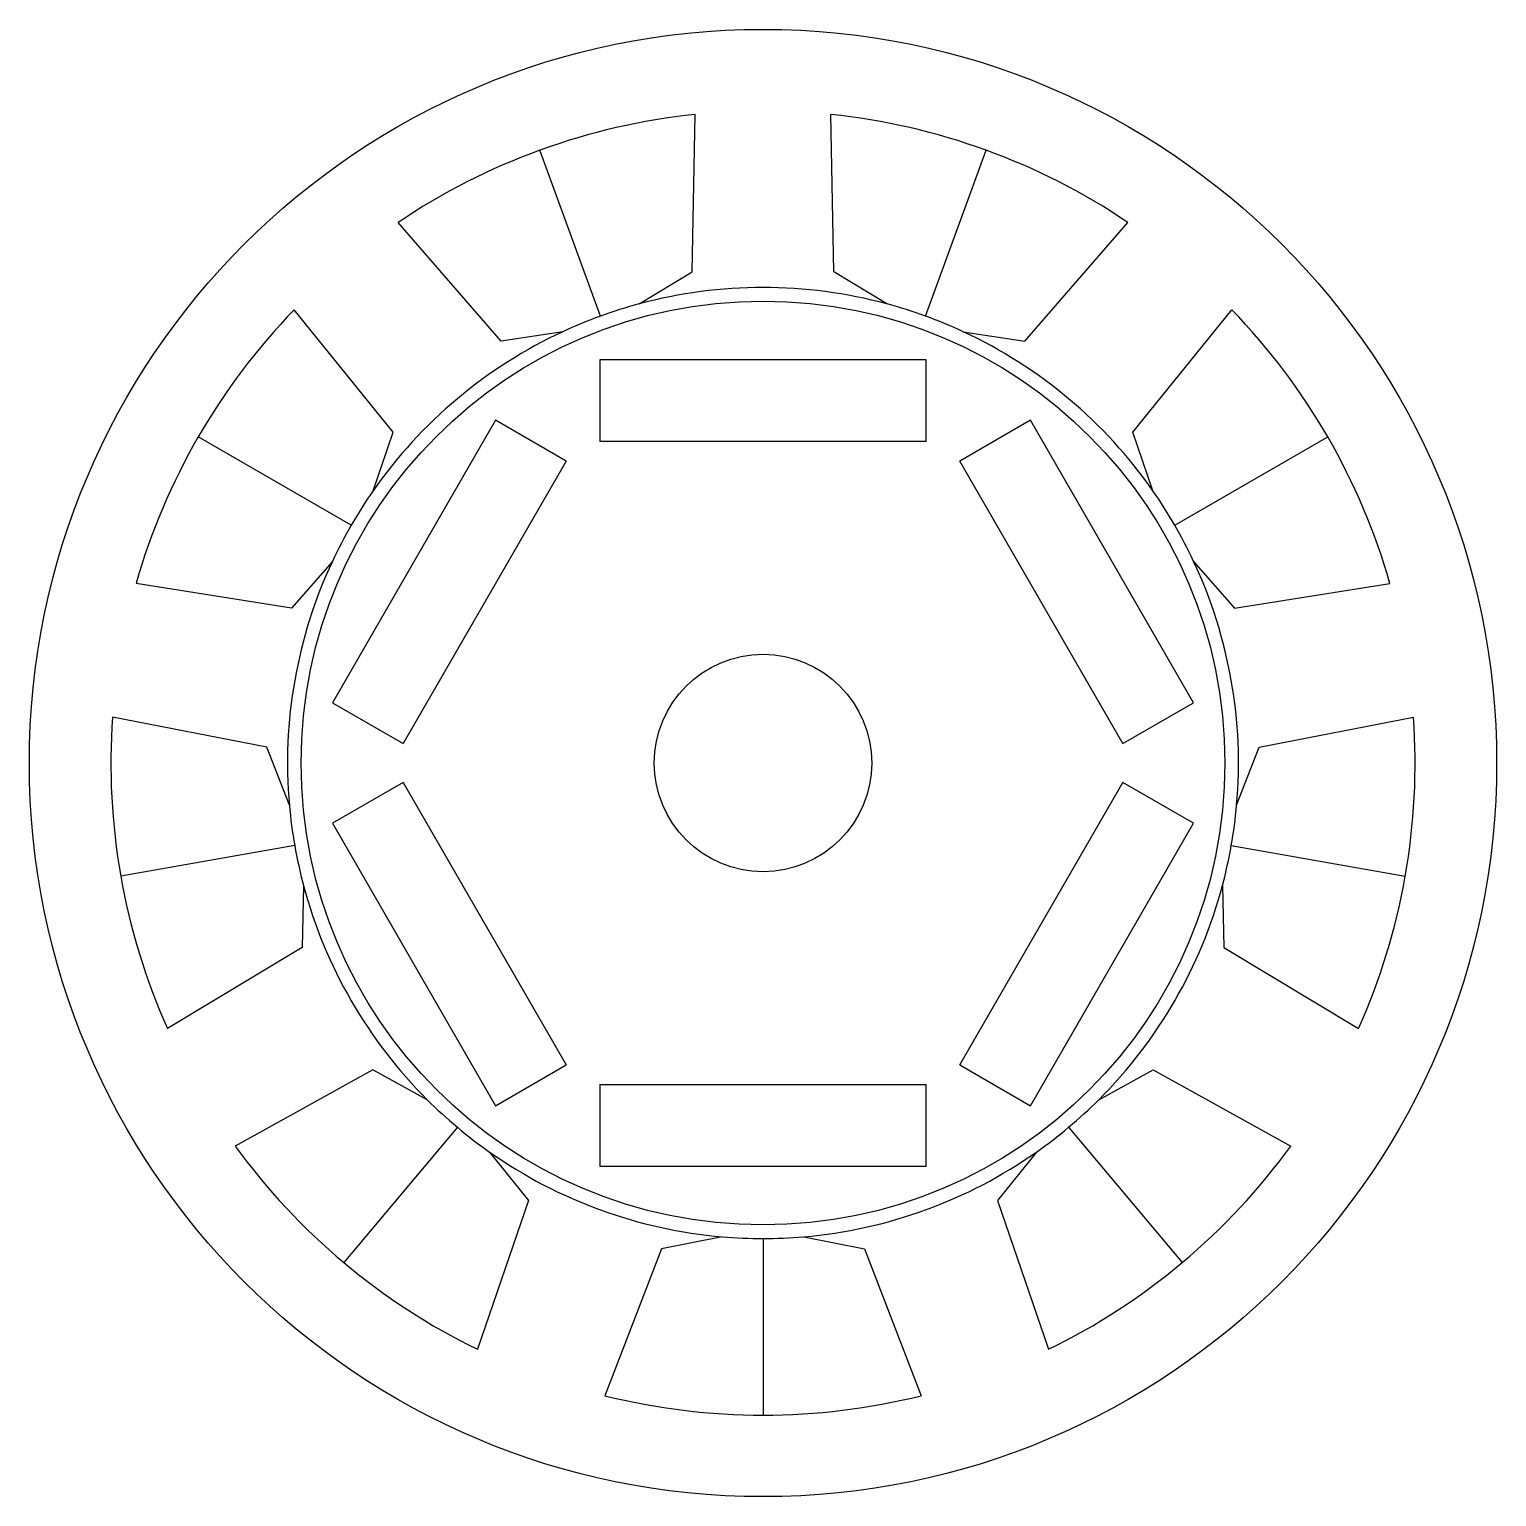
# Model space of a CAD drawing. Header units: metres. Extents: x -27 to 27, y -27 to 27.
import ezdxf

# ---------------------------------------------------------------- set-up
doc = ezdxf.new("R2010")
doc.units = ezdxf.units.M

msp = doc.modelspace()

# ---------------------------------------------------------------- linework, layer by layer
for p, q in [((-2.600774, 18.081401), (-2.495481, 23.869909)), ((2.600774, 18.081401), (2.495481, 23.869909)), ((-9.630192, 15.522902), (-13.431632, 19.889476)), ((9.630192, 15.522902), (13.431632, 19.889476)), ((-4.555565, 16.896651), (-2.600774, 18.081401)), ((4.555565, 16.896651), (2.600774, 18.081401)), ((-13.614808, 12.179411), (-17.254932, 16.681347)), ((13.614808, 12.179411), (17.254932, 16.681347)), ((-7.371193, 15.871847), (-9.630192, 15.522902)), ((7.371193, 15.871847), (9.630192, 15.522902)), ((6, 14.832397), (-6, 14.832397)), ((-6, 14.832397), (-6, 11.832397)), ((6, 11.832397), (6, 14.832397)), ((-9.845233, 12.612351), (-15.845233, 2.220046)), ((-7.247156, 11.112351), (-9.845233, 12.612351)), ((9.845233, 12.612351), (7.247156, 11.112351)), ((15.845233, 2.220046), (9.845233, 12.612351)), ((-14.350724, 10.015325), (-13.614808, 12.179411)), ((14.350724, 10.015325), (13.614808, 12.179411)), ((6, 11.832397), (-6, 11.832397)), ((-7.247156, 11.112351), (-13.247156, 0.720046)), ((13.247156, 0.720046), (7.247156, 11.112351)), ((-15.848888, 7.420429), (-17.355084, 5.701064)), ((15.848888, 7.420429), (17.355084, 5.701064)), ((-17.355084, 5.701064), (-23.073936, 6.602536)), ((17.355084, 5.701064), (23.073936, 6.602536)), ((-15.845233, 2.220046), (-13.247156, 0.720046)), ((13.247156, 0.720046), (15.845233, 2.220046)), ((-18.258323, 0.57854), (-23.940608, 1.687397)), ((18.258323, 0.57854), (23.940608, 1.687397)), ((-17.431019, -1.552283), (-18.258323, 0.57854)), ((17.431019, -1.552283), (18.258323, 0.57854)), ((-13.247156, -0.720046), (-15.845233, -2.220046)), ((-13.247156, -0.720046), (-7.247156, -11.112351)), ((7.247156, -11.112351), (13.247156, -0.720046)), ((15.845233, -2.220046), (13.247156, -0.720046)), ((-15.845233, -2.220046), (-9.845233, -12.612351)), ((9.845233, -12.612351), (15.845233, -2.220046)), ((-16.910712, -4.50309), (-16.959339, -6.788364)), ((16.910712, -4.50309), (16.959339, -6.788364)), ((-16.959339, -6.788364), (-21.919689, -9.773804)), ((16.959339, -6.788364), (21.919689, -9.773804)), ((-14.358565, -11.293036), (-19.424207, -14.096105)), ((-12.355147, -12.393561), (-14.358565, -11.293036)), ((-9.845233, -12.612351), (-7.247156, -11.112351)), ((7.247156, -11.112351), (9.845233, -12.612351)), ((12.355147, -12.393561), (14.358565, -11.293036)), ((14.358565, -11.293036), (19.424207, -14.096105)), ((-6, -11.832397), (6, -11.832397)), ((-6, -11.832397), (-6, -14.832397)), ((6, -14.832397), (6, -11.832397)), ((-10.059826, -14.319563), (-8.628131, -16.101442)), ((10.059826, -14.319563), (8.628131, -16.101442)), ((-6, -14.832397), (6, -14.832397)), ((-8.628131, -16.101442), (-10.508975, -21.576873)), ((8.628131, -16.101442), (10.508975, -21.576873)), ((-1.498164, -17.435754), (-3.740275, -17.880476)), ((1.498164, -17.435754), (3.740275, -17.880476)), ((-3.740275, -17.880476), (-5.819004, -23.283883)), ((3.740275, -17.880476), (5.819004, -23.283883))]:
    msp.add_line(p, q)
at = {"color": 1}
for p, q in [((-5.985353, 16.444621), (-8.208483, 22.552623)), ((-5.985353, 16.444621), (-8.208483, 22.552623)), ((-5.985353, 16.444621), (-8.208483, 22.552623)), ((-5.985353, 16.444621), (-8.208483, 22.552623)), ((-5.985353, 16.444621), (-8.208483, 22.552623)), ((-5.985353, 16.444621), (-8.208483, 22.552623)), ((-5.985353, 16.444621), (-8.208483, 22.552623)), ((-5.985353, 16.444621), (-8.208483, 22.552623)), ((-5.985353, 16.444621), (-8.208483, 22.552623)), ((5.985353, 16.444621), (8.208483, 22.552623)), ((5.985353, 16.444621), (8.208483, 22.552623)), ((5.985353, 16.444621), (8.208483, 22.552623)), ((5.985353, 16.444621), (8.208483, 22.552623)), ((5.985353, 16.444621), (8.208483, 22.552623)), ((5.985353, 16.444621), (8.208483, 22.552623)), ((5.985353, 16.444621), (8.208483, 22.552623)), ((5.985353, 16.444621), (8.208483, 22.552623)), ((5.985353, 16.444621), (8.208483, 22.552623)), ((-15.155445, 8.75), (-20.78461, 12)), ((-15.155445, 8.75), (-20.78461, 12)), ((-15.155445, 8.75), (-20.78461, 12)), ((-15.155445, 8.75), (-20.78461, 12)), ((-15.155445, 8.75), (-20.78461, 12)), ((-15.155445, 8.75), (-20.78461, 12)), ((-15.155445, 8.75), (-20.78461, 12)), ((-15.155445, 8.75), (-20.78461, 12)), ((-15.155445, 8.75), (-20.78461, 12)), ((15.155445, 8.75), (20.78461, 12)), ((15.155445, 8.75), (20.78461, 12)), ((15.155445, 8.75), (20.78461, 12)), ((15.155445, 8.75), (20.78461, 12)), ((15.155445, 8.75), (20.78461, 12)), ((15.155445, 8.75), (20.78461, 12)), ((15.155445, 8.75), (20.78461, 12)), ((15.155445, 8.75), (20.78461, 12)), ((15.155445, 8.75), (20.78461, 12)), ((-17.234136, -3.038843), (-23.635386, -4.167556)), ((-17.234136, -3.038843), (-23.635386, -4.167556)), ((-17.234136, -3.038843), (-23.635386, -4.167556)), ((-17.234136, -3.038843), (-23.635386, -4.167556)), ((-17.234136, -3.038843), (-23.635386, -4.167556)), ((-17.234136, -3.038843), (-23.635386, -4.167556)), ((-17.234136, -3.038843), (-23.635386, -4.167556)), ((-17.234136, -3.038843), (-23.635386, -4.167556)), ((-17.234136, -3.038843), (-23.635386, -4.167556)), ((17.234136, -3.038843), (23.635386, -4.167556)), ((17.234136, -3.038843), (23.635386, -4.167556)), ((17.234136, -3.038843), (23.635386, -4.167556)), ((17.234136, -3.038843), (23.635386, -4.167556)), ((17.234136, -3.038843), (23.635386, -4.167556)), ((17.234136, -3.038843), (23.635386, -4.167556)), ((17.234136, -3.038843), (23.635386, -4.167556)), ((17.234136, -3.038843), (23.635386, -4.167556)), ((17.234136, -3.038843), (23.635386, -4.167556)), ((-11.248783, -13.405778), (-15.426903, -18.385067)), ((-11.248783, -13.405778), (-15.426903, -18.385067)), ((-11.248783, -13.405778), (-15.426903, -18.385067)), ((-11.248783, -13.405778), (-15.426903, -18.385067)), ((-11.248783, -13.405778), (-15.426903, -18.385067)), ((-11.248783, -13.405778), (-15.426903, -18.385067)), ((-11.248783, -13.405778), (-15.426903, -18.385067)), ((-11.248783, -13.405778), (-15.426903, -18.385067)), ((-11.248783, -13.405778), (-15.426903, -18.385067)), ((11.248783, -13.405778), (15.426903, -18.385067)), ((11.248783, -13.405778), (15.426903, -18.385067)), ((11.248783, -13.405778), (15.426903, -18.385067)), ((11.248783, -13.405778), (15.426903, -18.385067)), ((11.248783, -13.405778), (15.426903, -18.385067)), ((11.248783, -13.405778), (15.426903, -18.385067)), ((11.248783, -13.405778), (15.426903, -18.385067)), ((11.248783, -13.405778), (15.426903, -18.385067)), ((11.248783, -13.405778), (15.426903, -18.385067)), ((0, -17.5), (0, -24)), ((0, -17.5), (0, -24)), ((0, -17.5), (0, -24)), ((0, -17.5), (0, -24)), ((0, -17.5), (0, -24)), ((0, -17.5), (0, -24)), ((0, -17.5), (0, -24)), ((0, -17.5), (0, -24)), ((0, -17.5), (0, -24))]:
    msp.add_line(p, q, dxfattribs=at)
for radius in [27, 17, 4]:
    msp.add_circle((0, 0), radius)
for radius, start, end in [(24, 455.96831, 124.03169), (24, 415.96831, 444.03169), (17.5, 434.911067, 465.088933), (24, 135.96831, 164.03169), (24, 375.96831, 404.03169), (17.5, 114.911067, 145.088933), (17.5, 394.911067, 425.088933), (17.5, 154.911067, 185.088933), (17.5, 354.911067, 385.088933), (24, 175.96831, 204.03169), (24, 335.96831, 364.03169), (17.5, 194.911067, 225.088933), (17.5, 314.911067, 345.088933), (24, 215.96831, 244.03169), (17.5, 234.911067, 265.088933), (17.5, 274.911067, 305.088933), (24, 295.96831, 324.03169), (24, 255.96831, 284.03169)]:
    msp.add_arc((0, 0), radius, start, end)
for start, end in [(105.088933, 114.911067), (105.088933, 114.911067), (105.088933, 114.911067), (105.088933, 114.911067), (105.088933, 114.911067), (105.088933, 114.911067), (105.088933, 114.911067), (105.088933, 114.911067), (105.088933, 114.911067), (425.088933, 434.911067), (425.088933, 434.911067), (425.088933, 434.911067), (425.088933, 434.911067), (425.088933, 434.911067), (425.088933, 434.911067), (425.088933, 434.911067), (425.088933, 434.911067), (425.088933, 434.911067), (145.088933, 154.911067), (145.088933, 154.911067), (145.088933, 154.911067), (145.088933, 154.911067), (145.088933, 154.911067), (145.088933, 154.911067), (145.088933, 154.911067), (145.088933, 154.911067), (145.088933, 154.911067), (385.088933, 394.911067), (385.088933, 394.911067), (385.088933, 394.911067), (385.088933, 394.911067), (385.088933, 394.911067), (385.088933, 394.911067), (385.088933, 394.911067), (385.088933, 394.911067), (385.088933, 394.911067), (185.088933, 194.911067), (185.088933, 194.911067), (185.088933, 194.911067), (185.088933, 194.911067), (185.088933, 194.911067), (185.088933, 194.911067), (185.088933, 194.911067), (185.088933, 194.911067), (185.088933, 194.911067), (345.088933, 354.911067), (345.088933, 354.911067), (345.088933, 354.911067), (345.088933, 354.911067), (345.088933, 354.911067), (345.088933, 354.911067), (345.088933, 354.911067), (345.088933, 354.911067), (345.088933, 354.911067), (225.088933, 234.911067), (225.088933, 234.911067), (225.088933, 234.911067), (225.088933, 234.911067), (225.088933, 234.911067), (225.088933, 234.911067), (225.088933, 234.911067), (225.088933, 234.911067), (225.088933, 234.911067), (305.088933, 314.911067), (305.088933, 314.911067), (305.088933, 314.911067), (305.088933, 314.911067), (305.088933, 314.911067), (305.088933, 314.911067), (305.088933, 314.911067), (305.088933, 314.911067), (305.088933, 314.911067), (265.088933, 274.911067), (265.088933, 274.911067), (265.088933, 274.911067), (265.088933, 274.911067), (265.088933, 274.911067), (265.088933, 274.911067), (265.088933, 274.911067), (265.088933, 274.911067), (265.088933, 274.911067)]:
    msp.add_arc((0, 0), 17.5, start, end, dxfattribs=at)

doc.saveas('drawing.dxf')
